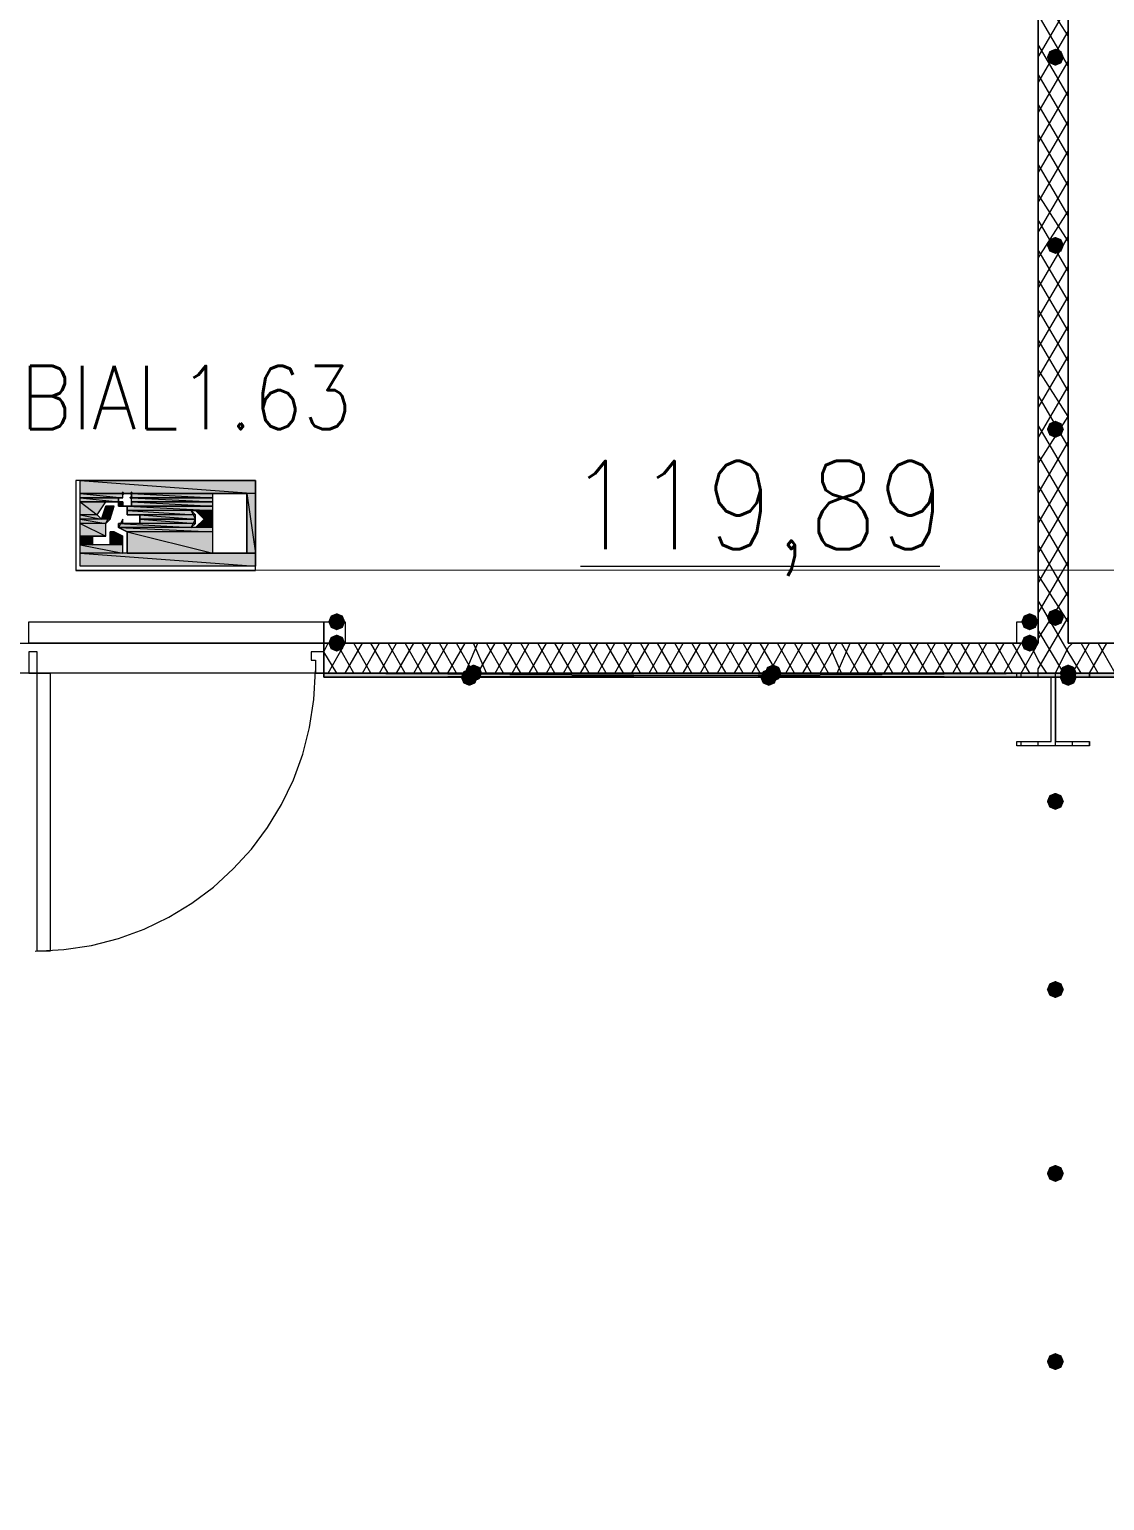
# Model space of a CAD drawing. Header units: millimetres. Extents: x 0 to 420, y 0 to 297.
# Drawn here: x 128.74 to 139.38, y 179.26 to 193.82 of the extents above; entities that cross this region are included whole.
import ezdxf

# ---------------------------------------------------------------- set-up
doc = ezdxf.new("R2010")
doc.units = ezdxf.units.MM
doc.styles.get("Standard").update_dxf_attribs({"font": 'STANDARD'})

msp = doc.modelspace()

# ---------------------------------------------------------------- hatches: boundary and pattern name
for color, points in [(7, [(138.980333, 193.548), (138.955463, 193.488204), (138.895667, 193.463333), (138.835871, 193.488204), (138.811, 193.548), (138.835871, 193.607796), (138.895667, 193.632667), (138.955462, 193.607796)]), (7, [(138.980333, 191.685333), (138.955463, 191.625537), (138.895667, 191.600667), (138.835871, 191.625537), (138.811, 191.685333), (138.835871, 191.745129), (138.895667, 191.77), (138.955462, 191.745129)]), (7, [(138.980333, 189.865), (138.955463, 189.805204), (138.895667, 189.780333), (138.835871, 189.805204), (138.811, 189.865), (138.835871, 189.924796), (138.895667, 189.949667), (138.955462, 189.924796)]), (82, [(129.624668, 189.187666), (129.624668, 189.145333)]), (82, [(129.688168, 189.229999), (129.667001, 189.208833), (129.645834, 189.229999), (129.667001, 189.251166)]), (82, [(129.688168, 189.229999), (129.667001, 189.208833), (129.645834, 189.229999), (129.667001, 189.251166)]), (82, [(129.688168, 189.229999), (129.667001, 189.208833), (129.645834, 189.229999), (129.667001, 189.251166)]), (82, [(129.772834, 189.229999), (129.751668, 189.208833), (129.730501, 189.229999), (129.751668, 189.251166)]), (82, [(129.772834, 189.229999), (129.751668, 189.208833), (129.730501, 189.229999), (129.751668, 189.251166)]), (82, [(129.772834, 189.229999), (129.751668, 189.208833), (129.730501, 189.229999), (129.751668, 189.251166)]), (82, [(129.772834, 189.187666), (129.751668, 189.166499), (129.730501, 189.187666), (129.751668, 189.208833)]), (82, [(129.709334, 189.102999), (129.751668, 189.102999)]), (82, [(129.540001, 188.848999), (129.582334, 188.848999)]), (7, [(131.868333, 187.96), (131.843463, 187.900204), (131.783667, 187.875333), (131.723871, 187.900204), (131.699, 187.96), (131.723871, 188.019796), (131.783667, 188.044667), (131.843462, 188.019796)]), (7, [(138.726333, 187.96), (138.701462, 187.900204), (138.641667, 187.875333), (138.581871, 187.900204), (138.557, 187.96), (138.581871, 188.019796), (138.641667, 188.044667), (138.701462, 188.019796)]), (7, [(138.980333, 188.002333), (138.955463, 187.942537), (138.895667, 187.917667), (138.835871, 187.942537), (138.811, 188.002333), (138.835871, 188.062129), (138.895667, 188.087), (138.955462, 188.062129)]), (7, [(131.868333, 187.748333), (131.843463, 187.688538), (131.783667, 187.663667), (131.723871, 187.688538), (131.699, 187.748333), (131.723871, 187.808129), (131.783667, 187.833), (131.843462, 187.808129)]), (7, [(138.726333, 187.748333), (138.701462, 187.688538), (138.641667, 187.663667), (138.581871, 187.688538), (138.557, 187.748333), (138.581871, 187.808129), (138.641667, 187.833), (138.701462, 187.808129)]), (254, [(133.180667, 187.409667), (133.155796, 187.349871), (133.096, 187.325), (133.036204, 187.349871), (133.011333, 187.409667), (133.036204, 187.469462), (133.096, 187.494333), (133.155796, 187.469463)]), (254, [(133.223, 187.452), (133.198129, 187.392204), (133.138333, 187.367333), (133.078537, 187.392204), (133.053667, 187.452), (133.078537, 187.511796), (133.138333, 187.536667), (133.198129, 187.511796)]), (254, [(136.144, 187.409667), (136.119129, 187.349871), (136.059333, 187.325), (135.999538, 187.349871), (135.974667, 187.409667), (135.999537, 187.469462), (136.059333, 187.494333), (136.119129, 187.469463)]), (254, [(136.186333, 187.452), (136.161463, 187.392204), (136.101667, 187.367333), (136.041871, 187.392204), (136.017, 187.452), (136.041871, 187.511796), (136.101667, 187.536667), (136.161462, 187.511796)]), (254, [(139.107333, 187.452), (139.082462, 187.392204), (139.022667, 187.367333), (138.962871, 187.392204), (138.938, 187.452), (138.962871, 187.511796), (139.022667, 187.536667), (139.082462, 187.511796)]), (254, [(139.107333, 187.409667), (139.082462, 187.349871), (139.022667, 187.325), (138.962871, 187.349871), (138.938, 187.409667), (138.962871, 187.469462), (139.022667, 187.494333), (139.082462, 187.469463)]), (7, [(138.980333, 186.182), (138.955463, 186.122204), (138.895667, 186.097333), (138.835871, 186.122204), (138.811, 186.182), (138.835871, 186.241796), (138.895667, 186.266667), (138.955462, 186.241796)]), (7, [(138.980333, 184.319333), (138.955463, 184.259537), (138.895667, 184.234667), (138.835871, 184.259537), (138.811, 184.319333), (138.835871, 184.379129), (138.895667, 184.404), (138.955462, 184.379129)]), (7, [(138.980333, 182.499), (138.955463, 182.439204), (138.895667, 182.414333), (138.835871, 182.439204), (138.811, 182.499), (138.835871, 182.558796), (138.895667, 182.583667), (138.955462, 182.558796)]), (7, [(138.980333, 180.636333), (138.955463, 180.576537), (138.895667, 180.551667), (138.835871, 180.576537), (138.811, 180.636333), (138.835871, 180.696129), (138.895667, 180.721), (138.955462, 180.696129)])]:
    msp.add_hatch(color=color).paths.add_polyline_path(points, flags=0)
h = msp.add_hatch(color=82)
h.paths.add_polyline_path([(130.979334, 189.356999), (129.243668, 189.356999), (130.979334, 189.229999)], flags=0)
h.paths.add_polyline_path([(129.243668, 189.356999), (130.979334, 189.229999), (129.243668, 189.229999)], flags=0)
h = msp.add_hatch(color=82)
h.paths.add_polyline_path([(129.243668, 189.229999), (130.556001, 189.229999)], flags=0)
h.paths.add_polyline_path([(130.556001, 189.229999), (129.243668, 189.229999)], flags=0)
h = msp.add_hatch(color=82)
h.paths.add_polyline_path([(129.243668, 189.229999), (129.709334, 189.229999)], flags=0)
h.paths.add_polyline_path([(129.709334, 189.229999), (129.243668, 189.229999)], flags=0)
h.paths.add_polyline_path([(129.709334, 189.229999), (129.243668, 189.229999)], flags=0)
h.paths.add_polyline_path([(129.243668, 189.229999), (129.709334, 189.229999)], flags=0)
h = msp.add_hatch(color=82)
h.paths.add_polyline_path([(129.667001, 189.229999), (129.243668, 189.229999), (129.667001, 189.187666)], flags=0)
h.paths.add_polyline_path([(129.243668, 189.229999), (129.667001, 189.187666), (129.243668, 189.187666)], flags=0)
h = msp.add_hatch(color=82)
h.paths.add_polyline_path([(129.624668, 189.187666), (129.243668, 189.187666)], flags=0)
h.paths.add_polyline_path([(129.624668, 189.187666), (129.243668, 189.187666), (129.667001, 189.187666)], flags=0)
h = msp.add_hatch(color=82)
h.paths.add_polyline_path([(129.243668, 189.187666), (129.624668, 189.187666)], flags=0)
h.paths.add_polyline_path([(129.624668, 189.187666), (129.243668, 189.187666)], flags=0)
h = msp.add_hatch(color=82)
h.paths.add_polyline_path([(129.624668, 189.187666), (129.243668, 189.187666), (129.624668, 189.145333)], flags=0)
h.paths.add_polyline_path([(129.243668, 189.187666), (129.624668, 189.145333), (129.243668, 189.145333)], flags=0)
h = msp.add_hatch(color=82)
h.paths.add_polyline_path([(129.709334, 189.229999), (130.556001, 189.229999)], flags=0)
h.paths.add_polyline_path([(130.556001, 189.229999), (129.709334, 189.229999)], flags=0)
h = msp.add_hatch(color=82)
h.paths.add_polyline_path([(129.709334, 189.229999), (130.556001, 189.229999)], flags=0)
h.paths.add_polyline_path([(130.556001, 189.229999), (129.709334, 189.229999)], flags=0)
h = msp.add_hatch(color=82)
h.paths.add_polyline_path([(129.751668, 189.229999), (130.556001, 189.229999)], flags=0)
h.paths.add_polyline_path([(130.556001, 189.229999), (129.751668, 189.229999)], flags=0)
h = msp.add_hatch(color=82)
h.paths.add_polyline_path([(130.556001, 189.229999), (129.751668, 189.229999), (130.556001, 189.187666)], flags=0)
h.paths.add_polyline_path([(129.751668, 189.229999), (130.556001, 189.187666), (129.751668, 189.187666)], flags=0)
h = msp.add_hatch(color=82)
h.paths.add_polyline_path([(129.751668, 189.187666), (130.556001, 189.187666)], flags=0)
h.paths.add_polyline_path([(130.556001, 189.187666), (129.751668, 189.187666)], flags=0)
h = msp.add_hatch(color=82)
h.paths.add_polyline_path([(129.751668, 189.187666), (130.556001, 189.187666)], flags=0)
h.paths.add_polyline_path([(130.556001, 189.187666), (129.751668, 189.187666)], flags=0)
h = msp.add_hatch(color=82)
h.paths.add_polyline_path([(129.751668, 189.187666), (130.556001, 189.187666)], flags=0)
h.paths.add_polyline_path([(130.556001, 189.187666), (129.751668, 189.187666)], flags=0)
h = msp.add_hatch(color=82)
h.paths.add_polyline_path([(130.556001, 189.187666), (129.751668, 189.187666), (130.556001, 189.145333)], flags=0)
h.paths.add_polyline_path([(129.751668, 189.187666), (130.556001, 189.145333), (129.751668, 189.145333)], flags=0)
h = msp.add_hatch(color=82)
h.paths.add_polyline_path([(130.979334, 189.229999), (130.894668, 189.229999), (130.979334, 188.637333)], flags=0)
h.paths.add_polyline_path([(130.894668, 189.229999), (130.979334, 188.637333), (130.894668, 188.637333)], flags=0)
h = msp.add_hatch(color=82)
h.paths.add_polyline_path([(129.243668, 189.145333), (129.624668, 189.145333)], flags=0)
h.paths.add_polyline_path([(129.624668, 189.145333), (129.243668, 189.145333)], flags=0)
h = msp.add_hatch(color=82)
h.paths.add_polyline_path([(129.497668, 189.145333), (129.243668, 189.145333), (129.413001, 189.018333)], flags=0)
h.paths.add_polyline_path([(129.243668, 189.145333), (129.413001, 189.018333), (129.243668, 189.018333)], flags=0)
h = msp.add_hatch(color=82)
h.paths.add_polyline_path([(129.582334, 189.102999), (129.497668, 189.102999), (129.540001, 188.975999)], flags=0)
h.paths.add_polyline_path([(129.497668, 189.102999), (129.540001, 188.975999), (129.455334, 188.975999)], flags=0)
h = msp.add_hatch(color=82)
h.paths.add_polyline_path([(129.624668, 189.145333), (129.667001, 189.145333)], flags=0)
h.paths.add_polyline_path([(129.667001, 189.145333), (129.624668, 189.145333)], flags=0)
h = msp.add_hatch(color=82)
h.paths.add_polyline_path([(129.624668, 189.145333), (129.667001, 189.145333)], flags=0)
h.paths.add_polyline_path([(129.667001, 189.145333), (129.624668, 189.145333)], flags=0)
h.paths.add_polyline_path([(129.667001, 189.145333), (129.624668, 189.145333)], flags=0)
h.paths.add_polyline_path([(129.624668, 189.145333), (129.667001, 189.145333)], flags=0)
h.paths.add_polyline_path([(129.667001, 189.145333), (129.624668, 189.145333)], flags=0)
h.paths.add_polyline_path([(129.667001, 189.145333), (129.624668, 189.145333)], flags=0)
h = msp.add_hatch(color=82)
h.paths.add_polyline_path([(129.667001, 189.145333), (129.624668, 189.145333), (129.667001, 189.102999)], flags=0)
h.paths.add_polyline_path([(129.624668, 189.145333), (129.667001, 189.102999), (129.624668, 189.102999)], flags=0)
h = msp.add_hatch(color=82)
h.paths.add_polyline_path([(129.624668, 189.102999), (129.667001, 189.102999)], flags=0)
h.paths.add_polyline_path([(129.667001, 189.102999), (129.624668, 189.102999)], flags=0)
h = msp.add_hatch(color=82)
h.paths.add_polyline_path([(129.624668, 189.102999), (129.667001, 189.102999)], flags=0)
h.paths.add_polyline_path([(129.667001, 189.102999), (129.624668, 189.102999)], flags=0)
h = msp.add_hatch(color=82)
h.paths.add_polyline_path([(129.624668, 189.102999), (129.667001, 189.102999)], flags=0)
h.paths.add_polyline_path([(129.667001, 189.102999), (129.624668, 189.102999)], flags=0)
h = msp.add_hatch(color=82)
h.paths.add_polyline_path([(129.624668, 189.102999), (129.667001, 189.102999)], flags=0)
h.paths.add_polyline_path([(129.667001, 189.102999), (129.624668, 189.102999)], flags=0)
h = msp.add_hatch(color=82)
h.paths.add_polyline_path([(129.667001, 189.145333), (129.667001, 189.102999)], flags=0)
h.paths.add_polyline_path([(129.667001, 189.102999), (129.667001, 189.145333)], flags=0)
h = msp.add_hatch(color=82)
h.paths.add_polyline_path([(129.667001, 189.102999), (130.556001, 189.102999)], flags=0)
h.paths.add_polyline_path([(130.556001, 189.102999), (129.667001, 189.102999)], flags=0)
h = msp.add_hatch(color=82)
h.paths.add_polyline_path([(129.709334, 189.102999), (130.556001, 189.102999)], flags=0)
h.paths.add_polyline_path([(130.556001, 189.102999), (129.709334, 189.102999)], flags=0)
h = msp.add_hatch(color=82)
h.paths.add_polyline_path([(130.556001, 189.102999), (129.709334, 189.102999), (130.556001, 189.060666)], flags=0)
h.paths.add_polyline_path([(129.709334, 189.102999), (130.556001, 189.060666), (129.709334, 189.060666)], flags=0)
h = msp.add_hatch(color=82)
h.paths.add_polyline_path([(130.344334, 189.060666), (129.709334, 189.060666), (130.386668, 189.018333)], flags=0)
h.paths.add_polyline_path([(129.709334, 189.060666), (130.386668, 189.018333), (129.709334, 189.018333)], flags=0)
h = msp.add_hatch(color=82)
h.paths.add_polyline_path([(129.751668, 189.145333), (130.556001, 189.145333)], flags=0)
h.paths.add_polyline_path([(130.556001, 189.145333), (129.751668, 189.145333)], flags=0)
h = msp.add_hatch(color=82)
h.paths.add_polyline_path([(129.751668, 189.145333), (130.556001, 189.145333)], flags=0)
h.paths.add_polyline_path([(130.556001, 189.145333), (129.751668, 189.145333)], flags=0)
h = msp.add_hatch(color=82)
h.paths.add_polyline_path([(129.751668, 189.145333), (130.556001, 189.145333)], flags=0)
h.paths.add_polyline_path([(130.556001, 189.145333), (129.751668, 189.145333)], flags=0)
h = msp.add_hatch(color=82)
h.paths.add_polyline_path([(129.751668, 189.145333), (130.556001, 189.145333)], flags=0)
h.paths.add_polyline_path([(130.556001, 189.145333), (129.751668, 189.145333)], flags=0)
h = msp.add_hatch(color=82)
h.paths.add_polyline_path([(129.751668, 189.145333), (130.556001, 189.145333)], flags=0)
h.paths.add_polyline_path([(130.556001, 189.145333), (129.751668, 189.145333)], flags=0)
h = msp.add_hatch(color=82)
h.paths.add_polyline_path([(130.556001, 189.145333), (129.751668, 189.145333), (130.556001, 189.102999)], flags=0)
h.paths.add_polyline_path([(129.751668, 189.145333), (130.556001, 189.102999), (129.751668, 189.102999)], flags=0)
h = msp.add_hatch(color=82)
h.paths.add_polyline_path([(129.751668, 189.145333), (129.751668, 189.102999)], flags=0)
h.paths.add_polyline_path([(129.751668, 189.102999), (129.751668, 189.145333)], flags=0)
h = msp.add_hatch(color=82)
h.paths.add_polyline_path([(129.751668, 189.102999), (130.556001, 189.102999)], flags=0)
h.paths.add_polyline_path([(130.556001, 189.102999), (129.751668, 189.102999)], flags=0)
h = msp.add_hatch(color=82)
h.paths.add_polyline_path([(129.751668, 189.102999), (130.556001, 189.102999)], flags=0)
h.paths.add_polyline_path([(130.556001, 189.102999), (129.751668, 189.102999)], flags=0)
h = msp.add_hatch(color=82)
h.paths.add_polyline_path([(129.751668, 189.102999), (130.556001, 189.102999)], flags=0)
h.paths.add_polyline_path([(130.556001, 189.102999), (129.751668, 189.102999)], flags=0)
h = msp.add_hatch(color=82)
h.paths.add_polyline_path([(130.556001, 189.060666), (130.386668, 189.060666), (130.556001, 188.975999)], flags=0)
h.paths.add_polyline_path([(130.386668, 189.060666), (130.556001, 188.975999), (130.471334, 188.975999)], flags=0)
h = msp.add_hatch(color=82)
h.paths.add_polyline_path([(129.413001, 189.018333), (129.243668, 189.018333), (129.455334, 188.975999)], flags=0)
h.paths.add_polyline_path([(129.243668, 189.018333), (129.455334, 188.975999), (129.243668, 188.975999)], flags=0)
h = msp.add_hatch(color=82)
h.paths.add_polyline_path([(129.540001, 188.975999), (129.243668, 188.975999), (129.497668, 188.933666)], flags=0)
h.paths.add_polyline_path([(129.243668, 188.975999), (129.497668, 188.933666), (129.243668, 188.933666)], flags=0)
h = msp.add_hatch(color=82)
h.paths.add_polyline_path([(129.497668, 188.933666), (129.243668, 188.933666), (129.497668, 188.806666)], flags=0)
h.paths.add_polyline_path([(129.243668, 188.933666), (129.497668, 188.806666), (129.243668, 188.806666)], flags=0)
h = msp.add_hatch(color=82)
h.paths.add_polyline_path([(130.386668, 188.933666), (129.624668, 188.933666), (130.344334, 188.891333)], flags=0)
h.paths.add_polyline_path([(129.624668, 188.933666), (130.344334, 188.891333), (129.624668, 188.891333)], flags=0)
h = msp.add_hatch(color=82)
h.paths.add_polyline_path([(130.556001, 188.891333), (129.624668, 188.891333), (130.556001, 188.848999)], flags=0)
h.paths.add_polyline_path([(129.624668, 188.891333), (130.556001, 188.848999), (129.709334, 188.848999)], flags=0)
h = msp.add_hatch(color=82)
h.paths.add_polyline_path([(130.386668, 189.018333), (129.836334, 189.018333), (130.386668, 188.975999)], flags=0)
h.paths.add_polyline_path([(129.836334, 189.018333), (130.386668, 188.975999), (129.836334, 188.975999)], flags=0)
h = msp.add_hatch(color=82)
h.paths.add_polyline_path([(129.836334, 188.975999), (129.878668, 188.975999)], flags=0)
h.paths.add_polyline_path([(129.878668, 188.975999), (129.836334, 188.975999)], flags=0)
h = msp.add_hatch(color=82)
h.paths.add_polyline_path([(130.386668, 188.975999), (129.836334, 188.975999), (130.386668, 188.933666)], flags=0)
h.paths.add_polyline_path([(129.836334, 188.975999), (130.386668, 188.933666), (129.836334, 188.933666)], flags=0)
h = msp.add_hatch(color=82)
h.paths.add_polyline_path([(130.556001, 188.975999), (130.471334, 188.975999), (130.556001, 188.891333)], flags=0)
h.paths.add_polyline_path([(130.471334, 188.975999), (130.556001, 188.891333), (130.386668, 188.891333)], flags=0)
h = msp.add_hatch(color=82)
h.paths.add_polyline_path([(129.370668, 188.806666), (129.243668, 188.806666), (129.370668, 188.721999)], flags=0)
h.paths.add_polyline_path([(129.243668, 188.806666), (129.370668, 188.721999), (129.243668, 188.721999)], flags=0)
h = msp.add_hatch(color=82)
h.paths.add_polyline_path([(129.582334, 188.848999), (129.540001, 188.848999), (129.667001, 188.806666)], flags=0)
h.paths.add_polyline_path([(129.540001, 188.848999), (129.667001, 188.806666), (129.540001, 188.806666)], flags=0)
h = msp.add_hatch(color=82)
h.paths.add_polyline_path([(129.667001, 188.806666), (129.540001, 188.806666), (129.667001, 188.721999)], flags=0)
h.paths.add_polyline_path([(129.540001, 188.806666), (129.667001, 188.721999), (129.540001, 188.721999)], flags=0)
h = msp.add_hatch(color=82)
h.paths.add_polyline_path([(130.556001, 188.848999), (129.709334, 188.848999), (130.556001, 188.637333)], flags=0)
h.paths.add_polyline_path([(129.709334, 188.848999), (130.556001, 188.637333), (129.709334, 188.637333)], flags=0)
h = msp.add_hatch(color=82)
h.paths.add_polyline_path([(129.667001, 188.721999), (129.243668, 188.721999), (129.667001, 188.637333)], flags=0)
h.paths.add_polyline_path([(129.243668, 188.721999), (129.667001, 188.637333), (129.243668, 188.637333)], flags=0)
h = msp.add_hatch(color=82)
h.paths.add_polyline_path([(130.979334, 188.637333), (129.243668, 188.637333), (130.979334, 188.510333)], flags=0)
h.paths.add_polyline_path([(129.243668, 188.637333), (130.979334, 188.510333), (129.243668, 188.510333)], flags=0)
h = msp.add_hatch(color=82)
h.paths.add_polyline_path([(129.709334, 188.637333), (130.979334, 188.637333)], flags=0)
h.paths.add_polyline_path([(130.979334, 188.637333), (129.709334, 188.637333)], flags=0)
h = msp.add_hatch(color=7)
h.paths.add_polyline_path([(139.022667, 187.452), (131.656667, 187.452), (139.022667, 187.409667)], flags=0)
h.paths.add_polyline_path([(131.656667, 187.452), (139.022667, 187.409667), (131.656667, 187.409667)], flags=0)
h = msp.add_hatch(color=7)
h.paths.add_polyline_path([(146.134667, 187.452), (139.022667, 187.452), (146.134667, 187.409667)], flags=0)
h.paths.add_polyline_path([(139.022667, 187.452), (146.134667, 187.409667), (139.022667, 187.409667)], flags=0)

# ---------------------------------------------------------------- linework, layer by layer
at = {"color": 43, "lineweight": 0}
for points in [[(109.516333, 222.25), (109.516333, 187.748333), (138.726333, 187.748333), (138.726333, 222.25)], [(156.125333, 187.748333), (156.125333, 222.25), (139.022667, 222.25), (139.022667, 187.748333)]]:
    msp.add_lwpolyline(points, close=True, dxfattribs=at)
at = {"color": 7, "lineweight": 0}
for points in [[(139.022667, 187.748333), (139.022667, 204.131333), (138.726333, 204.131333), (138.726333, 187.748333)], [(139.022667, 193.759667), (138.726333, 194.225333)], [(138.726333, 193.548), (139.022667, 194.056)], [(139.022667, 193.463333), (138.726333, 193.971333)], [(138.726333, 193.294), (139.022667, 193.802)], [(139.022667, 193.167), (138.726333, 193.675)], [(138.726333, 192.997667), (139.022667, 193.505667)], [(139.022667, 192.870667), (138.726333, 193.378667)], [(138.726333, 192.701333), (139.022667, 193.209333)], [(139.022667, 192.574333), (138.726333, 193.082333)], [(138.726333, 192.405), (139.022667, 192.913)], [(139.022667, 192.278), (138.726333, 192.786)], [(138.726333, 192.108667), (139.022667, 192.616667)], [(139.022667, 191.981667), (138.726333, 192.489667)], [(138.726333, 191.812333), (139.022667, 192.320333)], [(139.022667, 191.727667), (138.726333, 192.193333)], [(138.726333, 191.558333), (139.022667, 192.024)], [(139.022667, 191.431333), (138.726333, 191.939333)], [(138.726333, 191.262), (139.022667, 191.77)], [(139.022667, 191.135), (138.726333, 191.643)], [(138.726333, 190.965667), (139.022667, 191.473667)], [(139.022667, 190.838667), (138.726333, 191.346667)], [(138.726333, 190.669333), (139.022667, 191.177333)], [(139.022667, 190.542333), (138.726333, 191.050333)], [(138.726333, 190.373), (139.022667, 190.881)], [(139.022667, 190.246), (138.726333, 190.754)], [(138.726333, 190.076667), (139.022667, 190.584667)], [(139.022667, 189.992), (138.726333, 190.457667)], [(138.726333, 189.780333), (139.022667, 190.288333)], [(139.022667, 189.695667), (138.726333, 190.203667)], [(138.726333, 189.526333), (139.022667, 189.992)], [(139.022667, 189.399333), (138.726333, 189.907333)], [(138.726333, 189.23), (139.022667, 189.738)], [(139.022667, 189.103), (138.726333, 189.611)], [(138.726333, 188.933667), (139.022667, 189.441667)], [(139.022667, 188.806667), (138.726333, 189.314667)], [(138.726333, 188.637333), (139.022667, 189.145333)], [(139.022667, 188.510333), (138.726333, 189.018333)], [(138.726333, 188.341), (139.022667, 188.849)], [(139.022667, 188.214), (138.726333, 188.722)], [(134.196667, 188.510333), (137.752667, 188.510333)], [(138.726333, 188.044667), (139.022667, 188.552667)], [(139.022667, 187.96), (138.726333, 188.425667)], [(138.726333, 187.790667), (139.022667, 188.256333)], [(139.022667, 187.663667), (138.726333, 188.171667)], [(128.735667, 187.875333), (128.735667, 187.96), (130.175, 187.96)], [(130.175, 187.748333), (128.735667, 187.748333), (128.735667, 187.875333)], [(130.175, 187.96), (131.656667, 187.96), (131.656667, 187.875333)], [(131.656667, 187.875333), (131.656667, 187.748333), (130.175, 187.748333)], [(138.726333, 187.494333), (139.022667, 188.002333)], [(138.980333, 187.452), (138.726333, 187.875333)], [(131.656667, 187.663667), (131.699, 187.748333)], [(131.656667, 187.452), (131.656667, 187.663667), (131.656667, 187.748333)], [(131.656667, 187.748333), (131.656667, 187.663667), (131.656667, 187.452), (131.656667, 187.663667)], [(138.726333, 187.748333), (131.656667, 187.748333)], [(131.699, 187.452), (131.868333, 187.748333)], [(131.953, 187.452), (131.783667, 187.748333)], [(131.868333, 187.452), (132.037667, 187.748333)], [(132.122333, 187.452), (131.953, 187.748333)], [(132.037667, 187.452), (132.207, 187.748333)], [(132.291667, 187.452), (132.122333, 187.748333)], [(132.207, 187.452), (132.376333, 187.748333)], [(132.461, 187.452), (132.291667, 187.748333)], [(132.376333, 187.452), (132.545667, 187.748333)], [(132.630333, 187.452), (132.461, 187.748333)], [(132.545667, 187.452), (132.715, 187.748333)], [(132.799667, 187.452), (132.630333, 187.748333)], [(132.715, 187.452), (132.884333, 187.748333)], [(132.969, 187.452), (132.799667, 187.748333)], [(132.884333, 187.452), (133.053667, 187.748333)], [(133.138333, 187.452), (132.969, 187.748333)], [(133.053667, 187.452), (133.180667, 187.748333)], [(133.265333, 187.452), (133.138333, 187.748333)], [(133.180667, 187.452), (133.35, 187.748333)], [(133.434667, 187.452), (133.265333, 187.748333)], [(133.35, 187.452), (133.519333, 187.748333)], [(133.604, 187.452), (133.434667, 187.748333)], [(133.519333, 187.452), (133.688667, 187.748333)], [(133.773333, 187.452), (133.604, 187.748333)], [(133.688667, 187.452), (133.858, 187.748333)], [(133.942667, 187.452), (133.773333, 187.748333)], [(133.858, 187.452), (134.027333, 187.748333)], [(134.112, 187.452), (133.942667, 187.748333)], [(134.027333, 187.452), (134.196667, 187.748333)], [(134.281333, 187.452), (134.112, 187.748333)], [(134.196667, 187.452), (134.366, 187.748333)], [(134.450667, 187.452), (134.281333, 187.748333)], [(134.366, 187.452), (134.535333, 187.748333)], [(134.62, 187.452), (134.450667, 187.748333)], [(134.535333, 187.452), (134.704667, 187.748333)], [(134.789333, 187.452), (134.62, 187.748333)], [(134.704667, 187.452), (134.874, 187.748333)], [(134.958667, 187.452), (134.789333, 187.748333)], [(134.874, 187.452), (135.043333, 187.748333)], [(135.128, 187.452), (134.958667, 187.748333)], [(135.043333, 187.452), (135.212667, 187.748333)], [(135.297333, 187.452), (135.128, 187.748333)], [(135.212667, 187.452), (135.382, 187.748333)], [(135.466667, 187.452), (135.297333, 187.748333)], [(135.382, 187.452), (135.551333, 187.748333)], [(135.636, 187.452), (135.466667, 187.748333)], [(135.551333, 187.452), (135.720667, 187.748333)], [(135.805333, 187.452), (135.636, 187.748333)], [(135.720667, 187.452), (135.89, 187.748333)], [(135.974667, 187.452), (135.805333, 187.748333)], [(135.89, 187.452), (136.059333, 187.748333)], [(136.144, 187.452), (135.974667, 187.748333)], [(136.059333, 187.452), (136.228667, 187.748333)], [(136.313333, 187.452), (136.144, 187.748333)], [(136.228667, 187.452), (136.398, 187.748333)], [(136.482667, 187.452), (136.313333, 187.748333)], [(136.398, 187.452), (136.567333, 187.748333)], [(136.652, 187.452), (136.482667, 187.748333)], [(136.567333, 187.452), (136.736667, 187.748333)], [(136.779, 187.452), (136.652, 187.748333)], [(136.736667, 187.452), (136.863667, 187.748333)], [(136.948333, 187.452), (136.779, 187.748333)], [(136.863667, 187.452), (137.033, 187.748333)], [(137.117667, 187.452), (136.948333, 187.748333)], [(137.033, 187.452), (137.202333, 187.748333)], [(137.287, 187.452), (137.117667, 187.748333)], [(137.202333, 187.452), (137.371667, 187.748333)], [(137.456333, 187.452), (137.287, 187.748333)], [(137.371667, 187.452), (137.541, 187.748333)], [(137.625667, 187.452), (137.456333, 187.748333)], [(137.541, 187.452), (137.710333, 187.748333)], [(137.795, 187.452), (137.625667, 187.748333)], [(137.710333, 187.452), (137.879667, 187.748333)], [(137.964333, 187.452), (137.795, 187.748333)], [(137.879667, 187.452), (138.049, 187.748333)], [(138.133667, 187.452), (137.964333, 187.748333)], [(138.049, 187.452), (138.218333, 187.748333)], [(138.303, 187.452), (138.133667, 187.748333)], [(138.218333, 187.452), (138.387667, 187.748333)], [(138.472333, 187.452), (138.303, 187.748333)], [(138.387667, 187.452), (138.557, 187.748333)], [(138.641667, 187.452), (138.472333, 187.748333)], [(138.557, 187.452), (138.726333, 187.748333)], [(138.726333, 187.579), (138.641667, 187.748333)], [(139.022667, 187.706), (139.065, 187.748333)], [(146.134667, 187.748333), (139.022667, 187.748333)], [(139.065, 187.452), (139.234333, 187.748333)], [(139.319, 187.452), (139.149667, 187.748333)], [(139.234333, 187.452), (139.403667, 187.748333)], [(139.488333, 187.452), (139.319, 187.748333)], [(131.783667, 187.452), (131.656667, 187.663667)], [(138.811, 187.452), (138.726333, 187.579)], [(138.895667, 187.452), (139.022667, 187.706)], [(139.149667, 187.452), (139.022667, 187.663667)], [(128.799167, 184.700333), (129.082675, 184.714649), (129.357994, 184.756667), (129.623728, 184.824993), (129.878485, 184.918234), (130.12087, 185.034996), (130.349491, 185.173886), (130.562952, 185.333509), (130.759861, 185.512472), (130.938824, 185.709381), (131.098448, 185.922843), (131.237337, 186.151463), (131.354099, 186.393849), (131.44734, 186.648605), (131.515666, 186.91434), (131.557684, 187.189658), (131.572, 187.473167)], [(139.022667, 187.409667), (131.656667, 187.409667), (139.022667, 187.452), (131.656667, 187.452)], [(131.656667, 187.452), (138.726333, 187.452)], [(138.557, 187.409667), (138.557, 187.452)], [(138.726333, 187.452), (138.726333, 187.494333)], [(138.726333, 187.409667), (138.726333, 187.452)], [(138.726333, 187.452), (139.022667, 187.452)], [(138.895667, 186.732333), (138.895667, 187.452)], [(146.134667, 187.452), (139.022667, 187.452), (146.134667, 187.452), (139.022667, 187.409667)], [(139.022667, 187.452), (146.134667, 187.452)], [(139.065, 187.409667), (139.065, 187.452)], [(139.234333, 187.409667), (139.234333, 187.452)], [(138.557, 186.732333), (138.557, 186.774667)], [(138.726333, 186.732333), (138.726333, 186.774667)], [(139.065, 186.732333), (139.065, 186.774667)], [(139.234333, 186.732333), (139.234333, 186.774667)]]:
    msp.add_lwpolyline(points, dxfattribs=at)
at = {"color": 92, "lineweight": 0}
msp.add_lwpolyline([(130.979334, 189.356999), (129.201334, 189.356999), (129.201334, 188.467999), (130.979334, 188.467999)], close=True, dxfattribs=at)
at = {"color": 82, "lineweight": 0}
for points in [[(130.979334, 189.356999), (129.243668, 189.356999), (130.979334, 189.229999)], [(129.243668, 189.356999), (130.979334, 189.229999), (129.243668, 189.229999)], [(129.243668, 189.356999), (130.979334, 189.356999), (130.979334, 188.510333), (129.243668, 188.510333)], [(129.243668, 189.229999), (130.556001, 189.229999)], [(130.556001, 189.229999), (129.243668, 189.229999)], [(129.243668, 189.229999), (129.709334, 189.229999)], [(129.709334, 189.229999), (129.243668, 189.229999)], [(129.709334, 189.229999), (129.243668, 189.229999)], [(129.243668, 189.229999), (129.709334, 189.229999)], [(129.709334, 189.229999), (129.243668, 189.229999), (129.667001, 189.229999)], [(129.243668, 189.229999), (129.667001, 189.229999)], [(129.667001, 189.229999), (129.243668, 189.229999)], [(129.667001, 189.229999), (129.243668, 189.229999)], [(129.243668, 189.229999), (129.667001, 189.229999)], [(129.667001, 189.229999), (129.243668, 189.229999)], [(129.243668, 189.229999), (129.667001, 189.229999)], [(129.667001, 189.229999), (129.243668, 189.229999)], [(129.667001, 189.229999), (129.243668, 189.229999), (129.667001, 189.187666)], [(129.243668, 189.229999), (129.667001, 189.187666), (129.243668, 189.187666)], [(129.624668, 189.187666), (129.243668, 189.187666)], [(129.624668, 189.187666), (129.243668, 189.187666), (129.667001, 189.187666)], [(129.243668, 189.187666), (129.624668, 189.187666)], [(129.624668, 189.187666), (129.243668, 189.187666)], [(129.624668, 189.187666), (129.243668, 189.187666)], [(129.243668, 189.187666), (129.624668, 189.187666)], [(129.624668, 189.187666), (129.243668, 189.187666)], [(129.624668, 189.187666), (129.243668, 189.187666)], [(129.243668, 189.187666), (129.624668, 189.187666)], [(129.624668, 189.187666), (129.243668, 189.187666)], [(129.624668, 189.187666), (129.243668, 189.187666), (129.624668, 189.145333)], [(129.243668, 189.187666), (129.624668, 189.145333), (129.243668, 189.145333)], [(129.624668, 189.187666), (129.624668, 189.145333)], [(129.624668, 189.145333), (129.624668, 189.187666)], [(129.709334, 189.229999), (130.556001, 189.229999)], [(130.556001, 189.229999), (129.709334, 189.229999)], [(129.709334, 189.229999), (130.556001, 189.229999)], [(130.556001, 189.229999), (129.709334, 189.229999)], [(129.751668, 189.229999), (130.556001, 189.229999)], [(130.556001, 189.229999), (129.751668, 189.229999)], [(129.751668, 189.229999), (129.751668, 189.187666)], [(129.751668, 189.187666), (129.751668, 189.229999)], [(130.556001, 189.229999), (129.751668, 189.229999), (130.556001, 189.187666)], [(129.751668, 189.229999), (130.556001, 189.187666), (129.751668, 189.187666)], [(129.751668, 189.187666), (130.556001, 189.187666)], [(130.556001, 189.187666), (129.751668, 189.187666)], [(129.751668, 189.187666), (130.556001, 189.187666)], [(130.556001, 189.187666), (129.751668, 189.187666)], [(129.751668, 189.187666), (130.556001, 189.187666)], [(130.556001, 189.187666), (129.751668, 189.187666)], [(130.556001, 189.187666), (129.751668, 189.187666), (130.556001, 189.145333)], [(129.751668, 189.187666), (130.556001, 189.145333), (129.751668, 189.145333)], [(130.556001, 189.229999), (130.894668, 189.229999), (130.894668, 188.637333), (130.556001, 188.637333)], [(130.979334, 189.229999), (130.894668, 189.229999), (130.979334, 188.637333)], [(130.894668, 189.229999), (130.979334, 188.637333), (130.894668, 188.637333)], [(129.243668, 189.145333), (129.624668, 189.145333)], [(129.624668, 189.145333), (129.243668, 189.145333)], [(129.497668, 189.145333), (129.243668, 189.145333), (129.413001, 189.018333)], [(129.243668, 189.145333), (129.413001, 189.018333), (129.243668, 189.018333)], [(129.370668, 188.806666), (129.497668, 188.806666), (129.497668, 188.933666), (129.582334, 189.102999), (129.497668, 189.102999), (129.455334, 188.975999), (129.413001, 189.018333), (129.497668, 189.145333), (129.624668, 189.145333), (129.624668, 189.102999), (129.667001, 189.102999), (129.709334, 189.102999), (129.709334, 189.018333), (129.836334, 189.018333), (129.836334, 188.933666), (129.667001, 188.933666), (129.667001, 188.975999), (129.624668, 188.891333), (129.709334, 188.848999), (129.709334, 188.637333), (129.667001, 188.637333), (129.667001, 188.806666), (129.540001, 188.848999), (129.540001, 188.721999), (129.370668, 188.721999)], [(129.497668, 189.102999), (129.540001, 188.975999), (129.455334, 188.975999)], [(129.582334, 189.102999), (129.497668, 189.102999), (129.540001, 188.975999)], [(129.624668, 189.145333), (129.667001, 189.145333)], [(129.667001, 189.145333), (129.624668, 189.145333)], [(129.624668, 189.145333), (129.667001, 189.145333)], [(129.667001, 189.145333), (129.624668, 189.145333)], [(129.667001, 189.145333), (129.624668, 189.145333)], [(129.624668, 189.145333), (129.667001, 189.145333)], [(129.667001, 189.145333), (129.624668, 189.145333)], [(129.667001, 189.145333), (129.624668, 189.145333)], [(129.624668, 189.145333), (129.667001, 189.145333)], [(129.667001, 189.145333), (129.624668, 189.145333)], [(129.624668, 189.145333), (129.667001, 189.145333)], [(129.667001, 189.145333), (129.624668, 189.145333)], [(129.667001, 189.145333), (129.624668, 189.145333), (129.667001, 189.102999)], [(129.624668, 189.145333), (129.667001, 189.102999), (129.624668, 189.102999)], [(129.624668, 189.102999), (129.667001, 189.102999)], [(129.667001, 189.102999), (129.624668, 189.102999)], [(129.624668, 189.102999), (129.667001, 189.102999)], [(129.667001, 189.102999), (129.624668, 189.102999)], [(129.624668, 189.102999), (129.667001, 189.102999)], [(129.667001, 189.102999), (129.624668, 189.102999)], [(129.624668, 189.102999), (129.667001, 189.102999)], [(129.667001, 189.102999), (129.624668, 189.102999)], [(129.624668, 189.102999), (129.667001, 189.102999)], [(129.667001, 189.102999), (129.624668, 189.102999)], [(129.667001, 189.145333), (129.667001, 189.102999)], [(129.667001, 189.102999), (129.667001, 189.145333)], [(129.667001, 189.102999), (130.556001, 189.102999)], [(130.556001, 189.102999), (129.667001, 189.102999)], [(129.709334, 189.102999), (129.667001, 189.102999)], [(129.709334, 189.102999), (129.751668, 189.102999)], [(129.709334, 189.102999), (130.556001, 189.102999)], [(130.556001, 189.102999), (129.709334, 189.102999)], [(130.556001, 189.102999), (129.709334, 189.102999), (130.556001, 189.060666)], [(129.709334, 189.102999), (130.556001, 189.060666), (129.709334, 189.060666)], [(130.344334, 189.060666), (129.709334, 189.060666), (130.386668, 189.018333)], [(129.709334, 189.060666), (130.386668, 189.018333), (129.709334, 189.018333)], [(129.751668, 189.145333), (130.556001, 189.145333)], [(130.556001, 189.145333), (129.751668, 189.145333)], [(129.751668, 189.145333), (130.556001, 189.145333)], [(130.556001, 189.145333), (129.751668, 189.145333)], [(129.751668, 189.145333), (130.556001, 189.145333)], [(130.556001, 189.145333), (129.751668, 189.145333)], [(129.751668, 189.145333), (130.556001, 189.145333)], [(130.556001, 189.145333), (129.751668, 189.145333)], [(129.751668, 189.145333), (130.556001, 189.145333)], [(130.556001, 189.145333), (129.751668, 189.145333)], [(130.556001, 189.145333), (129.751668, 189.145333), (130.556001, 189.102999)], [(129.751668, 189.145333), (130.556001, 189.102999), (129.751668, 189.102999)], [(129.751668, 189.145333), (129.751668, 189.102999)], [(129.751668, 189.102999), (129.751668, 189.145333)], [(129.751668, 189.102999), (129.751668, 189.145333)], [(129.751668, 189.102999), (130.556001, 189.102999)], [(130.556001, 189.102999), (129.751668, 189.102999)], [(129.751668, 189.102999), (130.556001, 189.102999)], [(130.556001, 189.102999), (129.751668, 189.102999)], [(129.751668, 189.102999), (130.556001, 189.102999)], [(130.556001, 189.102999), (129.751668, 189.102999)], [(130.386668, 188.975999), (130.344334, 189.060666), (130.386668, 189.060666), (130.471334, 188.975999), (130.386668, 188.891333), (130.344334, 188.891333), (130.386668, 188.975999), (129.878668, 188.975999)], [(130.556001, 189.060666), (130.386668, 189.060666), (130.556001, 188.975999)], [(130.386668, 189.060666), (130.556001, 188.975999), (130.471334, 188.975999)], [(129.413001, 189.018333), (129.243668, 189.018333), (129.455334, 188.975999)], [(129.243668, 189.018333), (129.455334, 188.975999), (129.243668, 188.975999)], [(129.540001, 188.975999), (129.243668, 188.975999), (129.497668, 188.933666)], [(129.243668, 188.975999), (129.497668, 188.933666), (129.243668, 188.933666)], [(129.497668, 188.933666), (129.243668, 188.933666), (129.497668, 188.806666)], [(129.243668, 188.933666), (129.497668, 188.806666), (129.243668, 188.806666)], [(130.386668, 188.933666), (129.624668, 188.933666), (130.344334, 188.891333)], [(129.624668, 188.933666), (130.344334, 188.891333), (129.624668, 188.891333)], [(130.556001, 188.891333), (129.624668, 188.891333), (130.556001, 188.848999)], [(129.624668, 188.891333), (130.556001, 188.848999), (129.709334, 188.848999)], [(130.386668, 189.018333), (129.836334, 189.018333), (130.386668, 188.975999)], [(129.836334, 189.018333), (130.386668, 188.975999), (129.836334, 188.975999)], [(129.836334, 188.975999), (129.878668, 188.975999)], [(129.878668, 188.975999), (129.836334, 188.975999)], [(130.386668, 188.975999), (129.836334, 188.975999), (130.386668, 188.933666)], [(129.836334, 188.975999), (130.386668, 188.933666), (129.836334, 188.933666)], [(130.471334, 188.975999), (130.556001, 188.891333), (130.386668, 188.891333)], [(130.556001, 188.975999), (130.471334, 188.975999), (130.556001, 188.891333)], [(129.370668, 188.806666), (129.243668, 188.806666), (129.370668, 188.721999)], [(129.243668, 188.806666), (129.370668, 188.721999), (129.243668, 188.721999)], [(129.540001, 188.848999), (129.582334, 188.848999)], [(129.582334, 188.848999), (129.540001, 188.848999), (129.667001, 188.806666)], [(129.540001, 188.848999), (129.667001, 188.806666), (129.540001, 188.806666)], [(129.667001, 188.806666), (129.540001, 188.806666), (129.667001, 188.721999)], [(129.540001, 188.806666), (129.667001, 188.721999), (129.540001, 188.721999)], [(130.556001, 188.848999), (129.709334, 188.848999), (130.556001, 188.637333)], [(129.709334, 188.848999), (130.556001, 188.637333), (129.709334, 188.637333)], [(129.667001, 188.721999), (129.243668, 188.721999), (129.667001, 188.637333)], [(129.243668, 188.721999), (129.667001, 188.637333), (129.243668, 188.637333)], [(130.979334, 188.637333), (129.243668, 188.637333), (130.979334, 188.510333)], [(129.243668, 188.637333), (130.979334, 188.510333), (129.243668, 188.510333)], [(129.709334, 188.637333), (130.979334, 188.637333)], [(130.979334, 188.637333), (129.709334, 188.637333)]]:
    msp.add_lwpolyline(points, close=True, dxfattribs=at)
at = {"color": 5, "lineweight": 0}
msp.add_lwpolyline([(241.257667, 184.784999), (241.257667, 188.510333), (129.201334, 188.467999)], dxfattribs=at)
at = {"color": 7, "lineweight": 0}
for points in [[(131.656667, 187.96), (131.868333, 187.96), (131.868333, 187.748333), (131.656667, 187.748333), (131.656667, 187.96), (131.868333, 187.96), (131.868333, 187.748333), (131.656667, 187.748333)], [(138.726333, 187.748333), (138.514667, 187.748333), (138.514667, 187.96), (138.726333, 187.96), (138.726333, 187.748333), (138.514667, 187.748333), (138.514667, 187.96), (138.726333, 187.96)], [(128.735667, 187.663667), (128.735667, 187.452), (128.820333, 187.452), (128.820333, 187.579), (128.820333, 187.663667)], [(131.529667, 187.663667), (131.529667, 187.579), (131.572, 187.579), (131.572, 187.452), (131.656667, 187.452), (131.656667, 187.663667)], [(128.820333, 184.700333), (128.820333, 187.452), (128.947333, 187.452), (128.947333, 184.700333)], [(139.022667, 187.452), (131.656667, 187.452), (139.022667, 187.409667)], [(131.656667, 187.452), (139.022667, 187.409667), (131.656667, 187.409667)], [(131.656667, 187.409667), (139.022667, 187.409667), (139.022667, 187.452), (131.656667, 187.452)], [(131.656667, 187.409667), (139.022667, 187.409667), (139.022667, 187.452), (131.656667, 187.452)], [(139.234333, 186.732333), (138.514667, 186.732333), (138.514667, 186.774667), (138.853333, 186.774667), (138.853333, 187.409667), (138.514667, 187.409667), (138.514667, 187.452), (139.234333, 187.452), (139.234333, 187.409667), (138.895667, 187.409667), (138.895667, 186.774667), (139.234333, 186.774667)], [(146.134667, 187.452), (139.022667, 187.452), (146.134667, 187.409667)], [(139.022667, 187.452), (146.134667, 187.409667), (139.022667, 187.409667)], [(146.134667, 187.452), (146.134667, 187.409667), (139.022667, 187.409667), (139.022667, 187.452), (146.134667, 187.452), (139.022667, 187.452), (139.022667, 187.409667), (146.134667, 187.409667)]]:
    msp.add_lwpolyline(points, close=True, dxfattribs=at)
at = {"color": 8, "lineweight": 0}
msp.add_lwpolyline([(122.131667, 187.452), (122.131667, 140.377333), (243.586, 140.377333), (243.586, 187.452)], close=True, dxfattribs=at)

# ---------------------------------------------------------------- texts
at = {"color": 92, "insert": (128.651002, 190.492829), "char_height": 0.627829, "width": 3.20890378, "attachment_point": 1}
msp.add_mtext('BIAL1.63', dxfattribs=at)
at = {"color": 7, "insert": (134.069672, 189.551695), "char_height": 0.872032, "width": 3.052112, "attachment_point": 1}
msp.add_mtext('119,89', dxfattribs=at)

doc.saveas('drawing.dxf')
